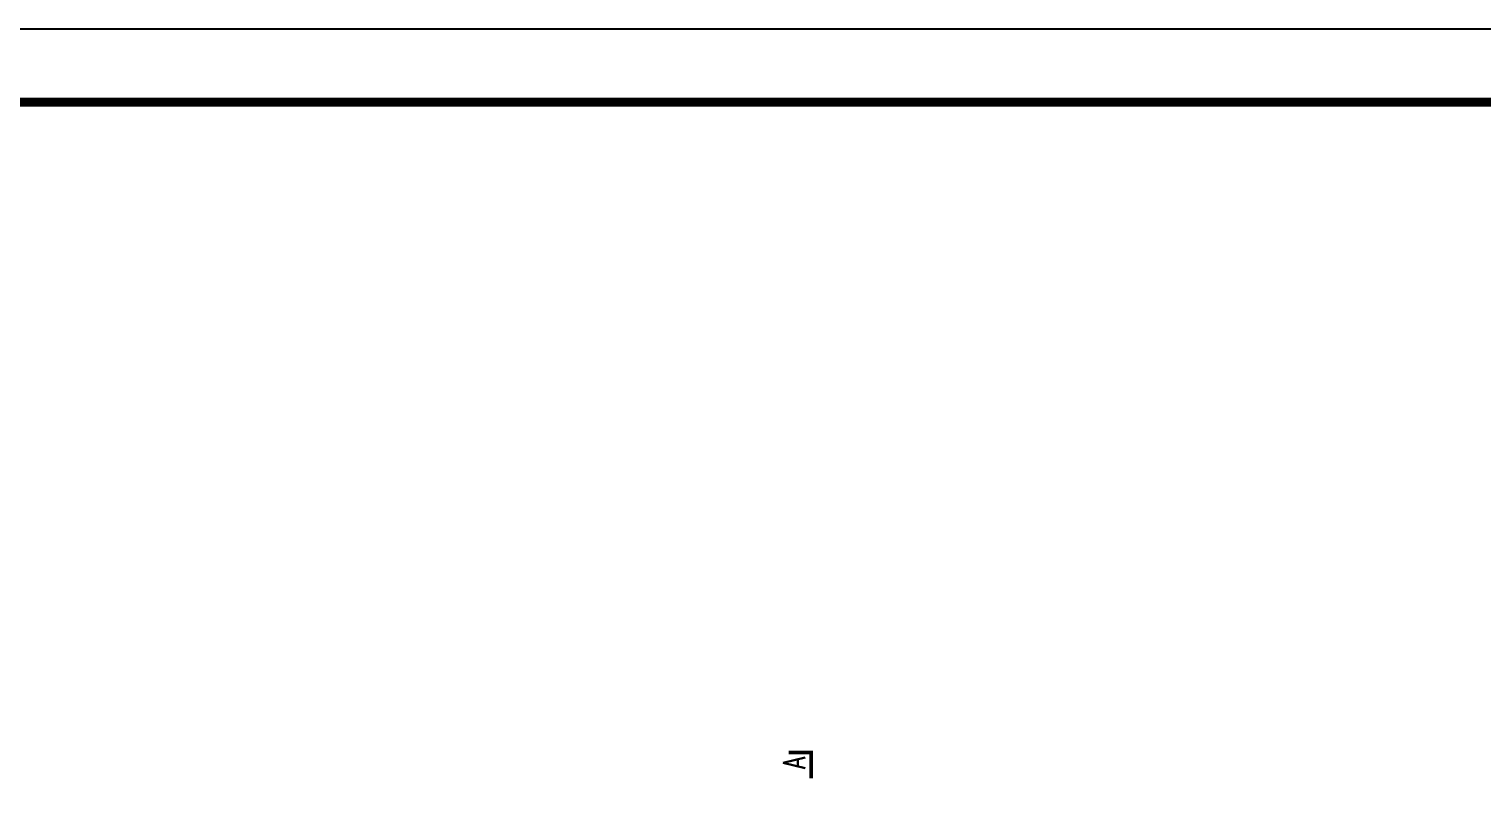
# Model space of a CAD drawing. Extents: x -336391 to 664021, y -458009 to -178412.
# Drawn here: x 571859 to 591725, y -384505 to -373909 of the extents above; entities that cross this region are included whole.
import ezdxf
from ezdxf.enums import TextEntityAlignment as Align

# ---------------------------------------------------------------- set-up
doc = ezdxf.new("R2010")
doc.units = 0
doc.header["$LTSCALE"] = 1000
doc.header["$MEASUREMENT"] = 0
for name, color, linetype in [('A-墙线', 7, 'CONTINUOUS'), ('图框', 7, 'CONTINUOUS'), ('电气-文字', 4, 'CONTINUOUS')]:
    doc.layers.add(name, color=color, linetype=linetype)
doc.styles.add('HZ', font='tjromans.shx', dxfattribs={"width": 0.75, "bigfont": 'tjhztxt.shx'})

# ---------------------------------------------------------------- blocks, each defined once
blk = doc.blocks.new('tk2')
at = {"layer": '图框'}
blk.add_line((118900, 84100), (0, 84100), dxfattribs=at)
at = {"layer": '图框', "const_width": 120}
blk.add_lwpolyline([(117900, 1000), (117900, 83100), (2500, 83100), (2500, 1000)], close=True, dxfattribs=at)

msp = doc.modelspace()

# ---------------------------------------------------------------- linework, layer by layer
at = {"layer": '电气-文字', "const_width": 50}
msp.add_lwpolyline([(582244.2, -383799.4), (582554, -383799.4), (582554, -384153.7)], dxfattribs=at)

# ---------------------------------------------------------------- block references
at = {"layer": 'A-墙线'}
msp.add_blockref('tk2', (545120.5, -458008.9), dxfattribs=at)

# ---------------------------------------------------------------- texts
at = {"layer": '电气-文字', "style": 'HZ', "width": 0.7}
msp.add_text('A', height=300, rotation=90, dxfattribs=at).set_placement((582322.3, -383942.2), align=Align.MIDDLE)

doc.saveas('drawing.dxf')
